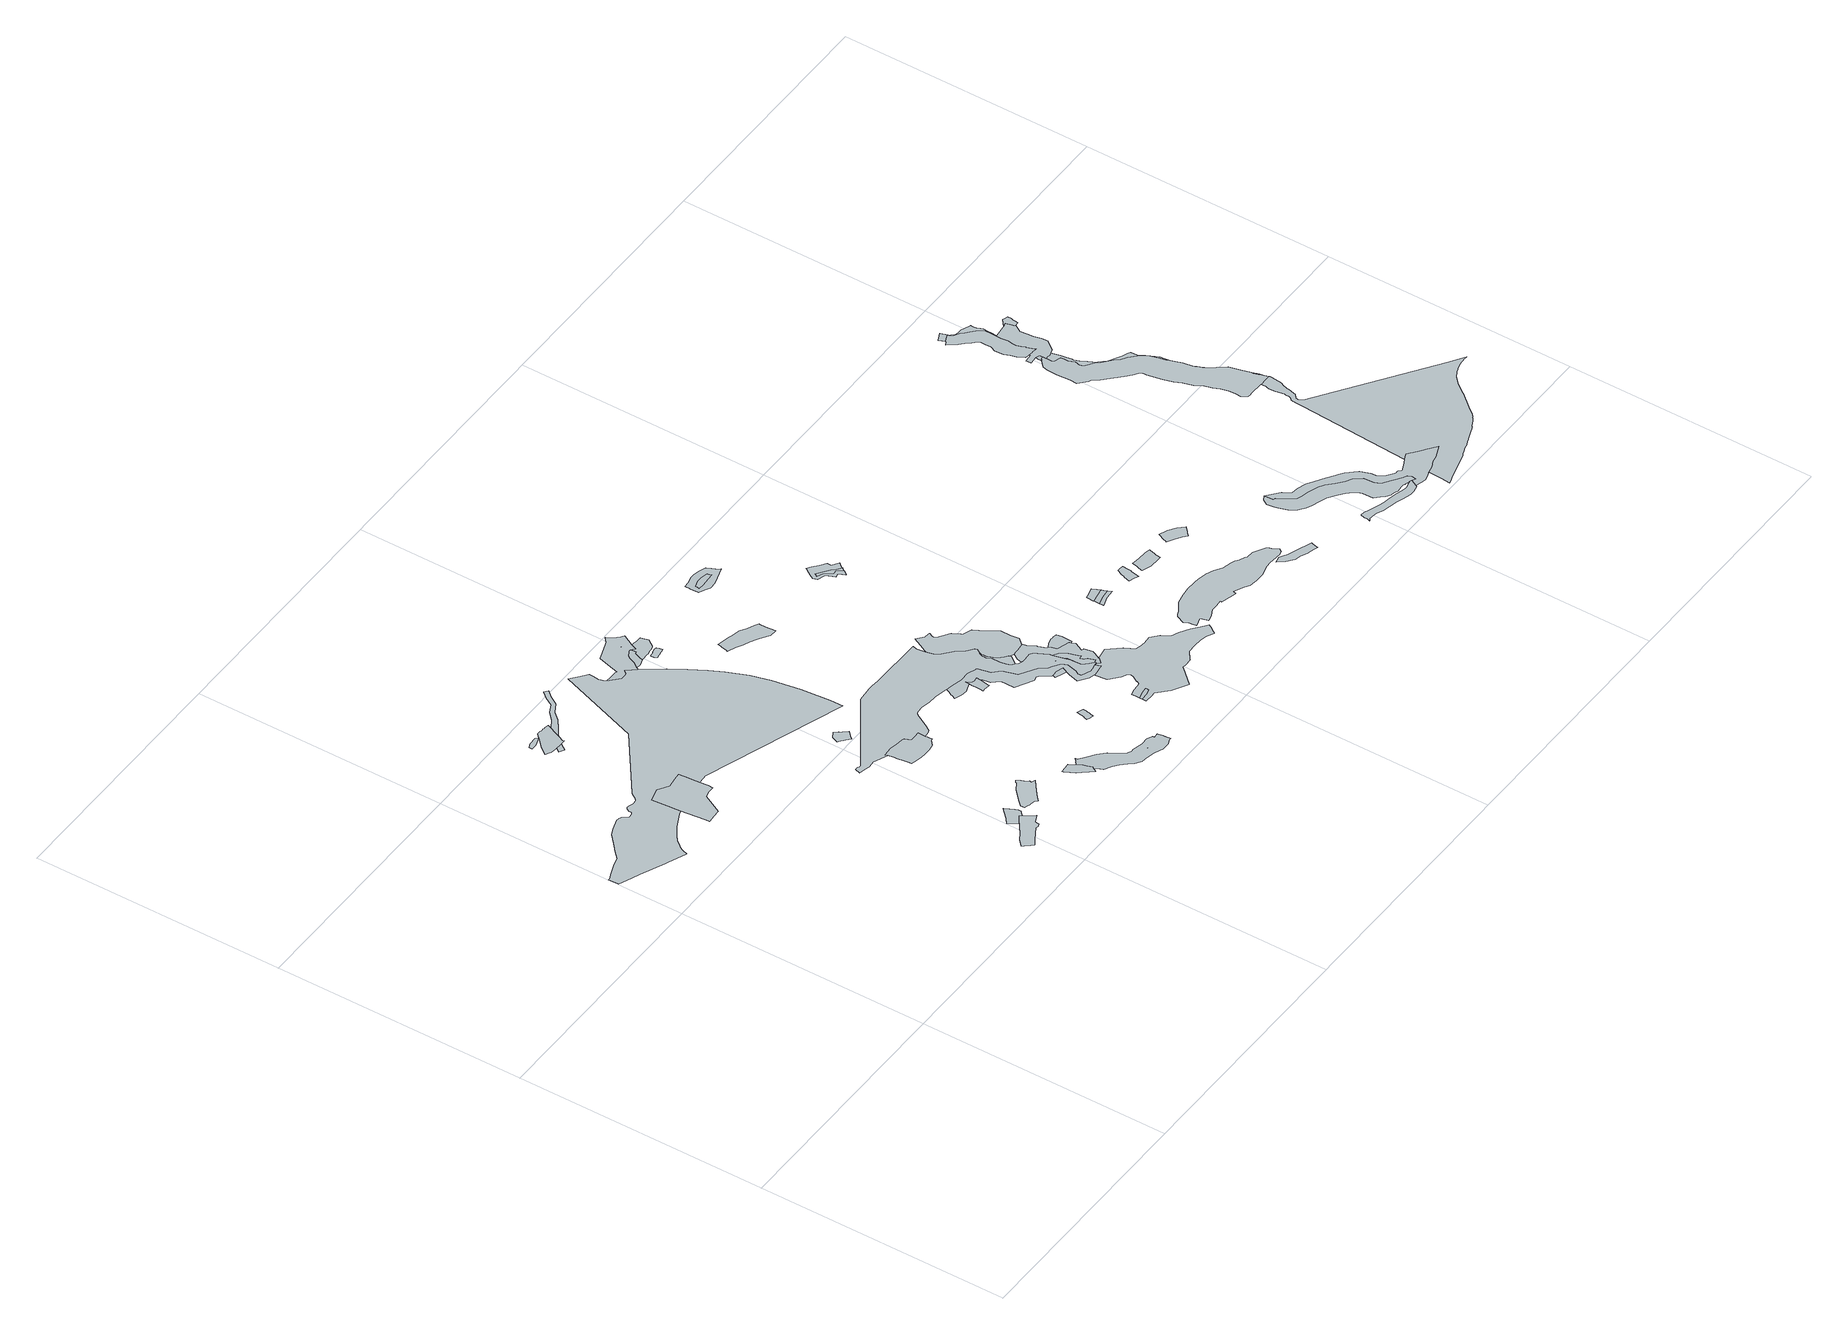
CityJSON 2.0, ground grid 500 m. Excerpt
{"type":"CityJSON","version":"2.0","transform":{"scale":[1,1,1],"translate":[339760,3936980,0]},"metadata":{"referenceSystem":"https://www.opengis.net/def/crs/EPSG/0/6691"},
"CityObjects":{
"object1":{"type":"GenericCityObject","attributes":{"prefecture":"14","disasterType":"1","areaType":"1","zoneNumber":"151-H24-43026","zoneName":"青山26","status":"0"},"geometry":[{"type":"MultiSurface","lod":"1","boundaries":[[[0,1,2,3,4,5,6,7,8,9,10,11,12,13,14,15,16,17,18,19]]]}]},
"object2":{"type":"GenericCityObject","attributes":{"prefecture":"14","disasterType":"1","areaType":"2","zoneNumber":"151-H24-43008","zoneName":"青山8","status":"0"},"geometry":[{"type":"MultiSurface","lod":"1","boundaries":[[[20,21,22,23,24,25,26,27]]]}]},
"object3":{"type":"GenericCityObject","attributes":{"prefecture":"14","disasterType":"1","areaType":"1","zoneNumber":"151-H24-43008","zoneName":"青山8","status":"0"},"geometry":[{"type":"MultiSurface","lod":"1","boundaries":[[[28,29,30,31,32,33,34,35,36,37,20,38,39,40,41,42,43,44,45,46,47,48,49,50,51]]]}]},
"object4":{"type":"GenericCityObject","attributes":{"prefecture":"14","disasterType":"2","areaType":"1","zoneNumber":82033,"zoneName":"石神沢","status":"0"},"geometry":[{"type":"MultiSurface","lod":"1","boundaries":[[[52,53,54,55,56,57,58,59,60,61,62,63,64,65,66,67,68,69,70,71,72,73,74,75,76,77,78,79,80,81,82,83,84,85,86,87,88,89,90,91,92,93,94,95,96,97,98,4,99,100,13,101,102,103,104,105,106,107,108,109,110,111,112,113,114,115,116,117,118,119,120,121]]]}]},
"object5":{"type":"GenericCityObject","attributes":{"prefecture":"14","disasterType":"1","areaType":"1","zoneNumber":"151-H24-43024","zoneName":"青山24","status":"0"},"geometry":[{"type":"MultiSurface","lod":"1","boundaries":[[[122,123,124,125,126,127,128,129,130,131,132,133,134,135,136,137,138,139,140,141,142,143,144,145,146,147]]]}]},
"object6":{"type":"GenericCityObject","attributes":{"prefecture":"14","disasterType":"2","areaType":"2","zoneNumber":82327,"zoneName":"石上沢左支1","status":"0"},"geometry":[{"type":"MultiSurface","lod":"1","boundaries":[[[148,28,149,150,151,152,153,154,155,156,157,158,159,160,161,30,162,163,46,164,165,49]]]}]},
"object7":{"type":"GenericCityObject","attributes":{"prefecture":"14","disasterType":"1","areaType":"1","zoneNumber":"151-H24-43024","zoneName":"青山24","status":"0"},"geometry":[{"type":"MultiSurface","lod":"1","boundaries":[[[128,166,167,168,169,170,171,172,173,174,175,176,177,178,132,179,180,181]]]}]},
"object8":{"type":"GenericCityObject","attributes":{"prefecture":"14","disasterType":"1","areaType":"1","zoneNumber":"151-H24-43024","zoneName":"青山24","status":"0"},"geometry":[{"type":"MultiSurface","lod":"1","boundaries":[[[182,183,184,185,186,187,188,189,190,191,192,193,194,195,196,197,198,199,200,201,202,203,204]]]}]},
"object9":{"type":"GenericCityObject","attributes":{"prefecture":"14","disasterType":"1","areaType":"1","zoneNumber":"151-H24-43025","zoneName":"青山25","status":"0"},"geometry":[{"type":"MultiSurface","lod":"1","boundaries":[[[205,206,207,208,209,210,211,212,213,214,215,216,217,218,219,220]]]}]},
"object10":{"type":"GenericCityObject","attributes":{"prefecture":"14","disasterType":"1","areaType":"2","zoneNumber":"151-H24-43025","zoneName":"青山25","status":"0"},"geometry":[{"type":"MultiSurface","lod":"1","boundaries":[[[207,208,221,217,218,222,206]]]}]},
"object11":{"type":"GenericCityObject","attributes":{"prefecture":"14","disasterType":"1","areaType":"1","zoneNumber":"151-H24-43025","zoneName":"青山25","status":"0"},"geometry":[{"type":"MultiSurface","lod":"1","boundaries":[[[223,224,225,226,227,228,229,230,231,232,233,234,235,236,237,238,239,240,241,242,243,244,245,246]]]}]},
"object12":{"type":"GenericCityObject","attributes":{"prefecture":"14","disasterType":"1","areaType":"1","zoneNumber":"151-H24-43019","zoneName":"青山19","status":"0"},"geometry":[{"type":"MultiSurface","lod":"1","boundaries":[[[247,248,249,250,251,252,253,254,255,256,257,258,259,260,261,262,263,264,265,266,267,268,269,270]]]}]},
"object13":{"type":"GenericCityObject","attributes":{"prefecture":"14","disasterType":"1","areaType":"2","zoneNumber":"151-H24-43019","zoneName":"青山19","status":"0"},"geometry":[{"type":"MultiSurface","lod":"1","boundaries":[[[271,272,273,274,275,276,277,250,251,252,253,278]]]}]},
"object14":{"type":"GenericCityObject","attributes":{"prefecture":"14","disasterType":"1","areaType":"1","zoneNumber":"151-H24-43009","zoneName":"青山9","status":"0"},"geometry":[{"type":"MultiSurface","lod":"1","boundaries":[[[279,280,281,282,283,284,285,286,287,288,289,290,291,292,293,52,294,295,296,297,298,299,300,301,113,302,303,304,305,306,307,308,309]]]}]},
"object15":{"type":"GenericCityObject","attributes":{"prefecture":"14","disasterType":"1","areaType":"1","zoneNumber":"151-H24-43009","zoneName":"青山9","status":"0"},"geometry":[{"type":"MultiSurface","lod":"1","boundaries":[[[310,311,312,313,314,315,307,316,317,318,319,320,321,322,323,117,324,325,326,327,114,302,328,329]]]}]},
"object16":{"type":"GenericCityObject","attributes":{"prefecture":"14","disasterType":"1","areaType":"1","zoneNumber":"151-H24-43019","zoneName":"青山19","status":"0"},"geometry":[{"type":"MultiSurface","lod":"1","boundaries":[[[330,331,332,333,334,335,336,337,338,339,340,341,264,275,342,343,278,344,257,345,346,347,348,349,350,351,352,353,354,355,356,357,358,359,360,361,362,363,364,365,366,367,368,369]]]}]},
"object17":{"type":"GenericCityObject","attributes":{"prefecture":"14","disasterType":"1","areaType":"2","zoneNumber":"151-H24-43019","zoneName":"青山19","status":"0"},"geometry":[{"type":"MultiSurface","lod":"1","boundaries":[[[370,371,372,373,358,359,374,375]],[[376,377,378,379,380,381,382,383,384,385,386,262,274,387,272,388,259,389,390,391,392,393,394,395,396,397,398]]]}]},
"object18":{"type":"GenericCityObject","attributes":{"prefecture":"14","disasterType":"1","areaType":"1","zoneNumber":"151-H24-43009","zoneName":"青山9","status":"0"},"geometry":[{"type":"MultiSurface","lod":"1","boundaries":[[[399,400,309,401,402,317,403,304,404,405,310,406,407,408,409,410,411,412,413,414,415]]]}]},
"object19":{"type":"GenericCityObject","attributes":{"prefecture":"14","disasterType":"1","areaType":"1","zoneNumber":"151-H24-43009","zoneName":"青山9","status":"0"},"geometry":[{"type":"MultiSurface","lod":"1","boundaries":[[[416,417,418,419,420,421,422,423,424,425,426,427,428,429,430]]]}]},
"object20":{"type":"GenericCityObject","attributes":{"prefecture":"14","disasterType":"2","areaType":"1","zoneNumber":82007,"zoneName":"大橋沢","status":"0"},"geometry":[{"type":"MultiSurface","lod":"1","boundaries":[[[431,432,433,434,435,436,437,438,439,440,441,442,443,444,445,446,447,448,449,450,451,227,452,453,454,241,455,456,457,458,459,460,461,462,463,464,465,466,467,468,469,470,471,472,473,474,475,476,477,478,479,480,481,482,483,484,485,486,487,488,489,490,491,492,493,494,495,496,497,498,499,500,501,502,503,504,505,506,507,508,509,510,511,512,513,514,515,516,517,518,519,520,521,522,523,524]]]}]},
"object21":{"type":"GenericCityObject","attributes":{"prefecture":"14","disasterType":"1","areaType":"1","zoneNumber":"151-H24-43012","zoneName":"青山12","status":"0"},"geometry":[{"type":"MultiSurface","lod":"1","boundaries":[[[525,526,527,528,529,530,531,532,533,534,535,536,537,538]]]}]},
"object22":{"type":"GenericCityObject","attributes":{"prefecture":"14","disasterType":"1","areaType":"1","zoneNumber":"151-H24-43010","zoneName":"青山10","status":"0"},"geometry":[{"type":"MultiSurface","lod":"1","boundaries":[[[539,540,541,542,543,544,545,546,547,548,549,550,551,552,553,554,555,556,557,558,559,560,561,562]]]}]},
"object23":{"type":"GenericCityObject","attributes":{"prefecture":"14","disasterType":"1","areaType":"1","zoneNumber":"151-H24-43025","zoneName":"青山25","status":"0"},"geometry":[{"type":"MultiSurface","lod":"1","boundaries":[[[563,564,565,566,567,568,569,570,571,572,573,574,575,576,577,578,579,580,581]]]}]},
"object24":{"type":"GenericCityObject","attributes":{"prefecture":"14","disasterType":"1","areaType":"1","zoneNumber":"151-H24-43025","zoneName":"青山25","status":"0"},"geometry":[{"type":"MultiSurface","lod":"1","boundaries":[[[582,583,584,465,585,586,587,588,589,590,591,564,592,593,578,594,595,596,597,598,599,600,601,602,603,604,605,606,607,608,609,610,611,612,613,614,615,616,617,618,619,620,492,621,622,623,624,625,626,498,627,628,629,630,631,500,632,633,634,501,635,636,637,638,639,640,641,642,643,644,645,646,647,648,649,650,651,652,653,514,654,655,656,657,658,659,660,661,662,663,664,665,666,667,668,669,523,670,671,672,673,674]]]}]},
"object25":{"type":"GenericCityObject","attributes":{"prefecture":"14","disasterType":"1","areaType":"2","zoneNumber":"151-H24-43012","zoneName":"青山12","status":"0"},"geometry":[{"type":"MultiSurface","lod":"1","boundaries":[[[675,676,677,678,679,680,681,682]]]}]},
"object26":{"type":"GenericCityObject","attributes":{"prefecture":"14","disasterType":"1","areaType":"1","zoneNumber":"151-H24-43025","zoneName":"青山25","status":"0"},"geometry":[{"type":"MultiSurface","lod":"1","boundaries":[[[609,607,683,481,684,685,686,687,688,478,689,690,691,692,693,694,695,696,697,698,604,699,700,701,702,703,704,612,705,706,707]]]}]},
"object27":{"type":"GenericCityObject","attributes":{"prefecture":"14","disasterType":"1","areaType":"1","zoneNumber":"151-H24-43025","zoneName":"青山25","status":"0"},"geometry":[{"type":"MultiSurface","lod":"1","boundaries":[[[708,709,710,711,712,713,714,715,716,717,718,719,720,721,722,723,724,725,726,727,728,582,729,730,731,732,733,734,735,736,737,738,739,740,741,742,743,520,663,744,660,745,746,655,747,748,749,750,751,752,753,754,755,756]]]}]},
"object28":{"type":"GenericCityObject","attributes":{"prefecture":"14","disasterType":"1","areaType":"1","zoneNumber":"151-H24-43025","zoneName":"青山25","status":"0"},"geometry":[{"type":"MultiSurface","lod":"1","boundaries":[[[491,757,758,759,760,621,761,762,496,763,764,765,766,767,768,769,770,771,772,773,774,503,775,776,777,644,778,779,780,781,782,477,783,689,784,785,479,685,786,787,788,789,790,791,792,793,794,795,796,797,798,799,489,490,800,801]]]}]},
"object29":{"type":"GenericCityObject","attributes":{"prefecture":"14","disasterType":"1","areaType":"1","zoneNumber":"151-H24-43025","zoneName":"青山25","status":"0"},"geometry":[{"type":"MultiSurface","lod":"1","boundaries":[[[802,803,804,805,753,806,807,808,748,809,810,811,812,511,813,650,814,815,816,817,644,818,688,686,819,685,786,787,820,821,789,790,822,823,824,792,825,826,827,828,623,761,493,829,830,831,832,833,834,835,836,837,838,839,840,841,842,843,844,845,846,847,848,849,850]]]}]},
"object30":{"type":"GenericCityObject","attributes":{"prefecture":"14","disasterType":"1","areaType":"2","zoneNumber":"151-H24-43010","zoneName":"青山10","status":"0"},"geometry":[{"type":"MultiSurface","lod":"1","boundaries":[[[851,852,853,854,855,856,857,858,859,860]]]}]},
"object31":{"type":"GenericCityObject","attributes":{"prefecture":"14","disasterType":"1","areaType":"1","zoneNumber":"151-H24-43010","zoneName":"青山10","status":"0"},"geometry":[{"type":"MultiSurface","lod":"1","boundaries":[[[861,862,863,864,865,866,867,868,869,870,871,872,873,874,875,876,877,878,879]]]}]},
"object32":{"type":"GenericCityObject","attributes":{"prefecture":"14","disasterType":"1","areaType":"1","zoneNumber":"151-H24-43025","zoneName":"青山25","status":"0"},"geometry":[{"type":"MultiSurface","lod":"1","boundaries":[[[880,881,882,883,884,885,850,886,887,888,773,889,772,890,891,892,893,845,894,895]]]}]},
"object33":{"type":"GenericCityObject","attributes":{"prefecture":"14","disasterType":"1","areaType":"1","zoneNumber":"151-H24-43012","zoneName":"青山12","status":"0"},"geometry":[{"type":"MultiSurface","lod":"1","boundaries":[[[833,896,897,829,620,898,899,616,900,901,902,903,904,905,906,907,908,909,910,911,680,681,682,912,913,914,915,916,917,918,919,920,921,922,923,924,925,926,927,928,929,930,931,932,933,934,935,936,937,938,939,940,941,942,943]]]}]},
"object34":{"type":"GenericCityObject","attributes":{"prefecture":"14","disasterType":"1","areaType":"2","zoneNumber":"151-H24-43010","zoneName":"青山10","status":"0"},"geometry":[{"type":"MultiSurface","lod":"1","boundaries":[[[944,945,946,947,948,949,950,951,952,953,954,955]]]}]},
"object35":{"type":"GenericCityObject","attributes":{"prefecture":"14","disasterType":"1","areaType":"1","zoneNumber":"151-H24-43010","zoneName":"青山10","status":"0"},"geometry":[{"type":"MultiSurface","lod":"1","boundaries":[[[955,956,957,958,959,960,961,962,963,964,965,966,967,968,969,970,971,972,953,954]]]}]},
"object36":{"type":"GenericCityObject","attributes":{"prefecture":"14","disasterType":"1","areaType":"2","zoneNumber":"151-H24-43011","zoneName":"青山11","status":"0"},"geometry":[{"type":"MultiSurface","lod":"1","boundaries":[[[973,974,975,976,977,978,979,980]]]}]},
"object37":{"type":"GenericCityObject","attributes":{"prefecture":"14","disasterType":"1","areaType":"1","zoneNumber":"151-H24-43011","zoneName":"青山11","status":"0"},"geometry":[{"type":"MultiSurface","lod":"1","boundaries":[[[981,980,973,974,982,983,984,985,986,987,988,989,990,976,977,978,991,992]]]}]},
"object38":{"type":"GenericCityObject","attributes":{"prefecture":"14","disasterType":"1","areaType":"1","zoneNumber":"151-H24-43011","zoneName":"青山11","status":"0"},"geometry":[{"type":"MultiSurface","lod":"1","boundaries":[[[993,994,995,996,997,998,999,1000,1001,1002,1003,1004,1005,1006,1007,1008]]]}]},
"object39":{"type":"GenericCityObject","attributes":{"prefecture":"14","disasterType":"1","areaType":"1","zoneNumber":"151-H24-43012","zoneName":"青山12","status":"0"},"geometry":[{"type":"MultiSurface","lod":"1","boundaries":[[[1009,1010,1011,1012,1013,1014,1015,1016,1017,1018,1019,1020,1021,1022,1023,1024,1025,1026,1027,1028,1029,1030,1031,1032,1033,1034,1035,1036,1037,1038,1039,1040,1041,1042,1043,1044,1045,1046,1047,1048,1049,1050,1051,1052,1053,1054,1055,1056,1057,1058,1059]]]}]},
"object40":{"type":"GenericCityObject","attributes":{"prefecture":"14","disasterType":"1","areaType":"1","zoneNumber":"151-H24-43011","zoneName":"青山11","status":"0"},"geometry":[{"type":"MultiSurface","lod":"1","boundaries":[[[1060,1061,1062,1063,1064,1065,1066,1067,1068,1069,1070,1071,1072,1073,1074,1075]]]}]},
"object41":{"type":"GenericCityObject","attributes":{"prefecture":"14","disasterType":"1","areaType":"1","zoneNumber":"151-H24-43011","zoneName":"青山11","status":"0"},"geometry":[{"type":"MultiSurface","lod":"1","boundaries":[[[1076,1077,1078,1079,1080,1081,1082,1083,1084,1085,1086,1087,1088,1089,1090,1091]]]}]},
"object42":{"type":"GenericCityObject","attributes":{"prefecture":"14","disasterType":"1","areaType":"2","zoneNumber":"151-H24-43013","zoneName":"青山13","status":"0"},"geometry":[{"type":"MultiSurface","lod":"1","boundaries":[[[1092,1093,1094,1095,1096,1097,1098,1099,1100,1101,1102,1103,1104,1105,1106,1107,1108,1109,1110,1111,1112,1113,1114,1115,1116,1117]],[[1118,1119,1120,1121,1122,1123,1124,1125,1126,1127,1128,1129,1130,1131,1132,1133]]]}]},
"object43":{"type":"GenericCityObject","attributes":{"prefecture":"14","disasterType":"1","areaType":"1","zoneNumber":"151-H24-43013","zoneName":"青山13","status":"0"},"geometry":[{"type":"MultiSurface","lod":"1","boundaries":[[[1134,1135,1136,1137,1138,1139,1140,1141,1142,1143,1144,1145,1146,1147,1148,1149,1150,1151,1152,1153,1154,1155,1156,1157,1158,1159,1160,1161,1162,1163,1164,1165,1166,1167,1168,1169,1170,1171,1172,1173,1174,1175,1176,1177,1178,1179,1180,1181,1182,1110,1109,1183,1184,1185]]]}]},
"object44":{"type":"GenericCityObject","attributes":{"prefecture":"14","disasterType":"1","areaType":"1","zoneNumber":"151-H24-43013","zoneName":"青山13","status":"0"},"geometry":[{"type":"MultiSurface","lod":"1","boundaries":[[[1186,1153,1187,1152,1151,1188,1189,1190,1191,1192,1193,1194,1195,1196,1197,1198,1199,1200,1201,1202,1203,1204,1205,1206,1207,1208,1209,1210,1211,1212,1213,1214,1215,1216,1217,1218,1219,1220,1179,1221,1222,1111,1223,1108,1224,1225,1226,1227,1228,1229,1230,1231,1232,1233,1234,1235,1236,1237,1238,1239,1240,1241,1242,1243,1244,1245,1246,1247,1248,1249,1250,1251,1252,1253,1254,1255,1256,1257,1258,1259,1260,1261]]]}]},
"object45":{"type":"GenericCityObject","attributes":{"prefecture":"14","disasterType":"1","areaType":"1","zoneNumber":"151-H24-43101","zoneName":"長竹1","status":"0"},"geometry":[{"type":"MultiSurface","lod":"1","boundaries":[[[1262,1263,1264,1265,1266,1267,1268,1269,1270,1271,1272,1273,1274,1275,1276,1277,1278,1279,1280,1281,1282,1283,1284,1285,1286,1287,1288,1289,1290,1291,1292,1293,1294,1295,1296,1297,1298,1299,1300,1301,1302,1303,1304,1305,1306,1307]]]}]},
"object46":{"type":"GenericCityObject","attributes":{"prefecture":"14","disasterType":"1","areaType":"1","zoneNumber":"151-H24-43101","zoneName":"長竹1","status":"0"},"geometry":[{"type":"MultiSurface","lod":"1","boundaries":[[[1308,1309,1310,1311,1312,1313,1314,1315,1316,1317,1318,1319,1270,1320,1321,1322,1323,1324,1325,1326,1327,1328,1329,1330,1331,1332,1333,1334,1335,1301,1336,1337,1338,1339,1340,1341,1342,1343,1344,1345,1346,1347,1348,1349,1350,1351,1352,1353,1354]]]}]},
"object47":{"type":"GenericCityObject","attributes":{"prefecture":"14","disasterType":"1","areaType":"1","zoneNumber":"151-H24-43102","zoneName":"長竹2","status":"0"},"geometry":[{"type":"MultiSurface","lod":"1","boundaries":[[[1355,1356,1357,1358,1359,1360,1361,1362,1363,1364,1365,1366,1367,1368,1369,1370,1371,1372,1373,1374,1375,1376,1377,1378,1379,1380,1381,1382,1383,1384,1385,1386,1387,1388,1389,1390,1391,1392,1393,1394,1395,1396,1397,1398,1399,1400,1401,1402,1403,1404,1405,1406,1348,1407,1346,1408,1409,1410,1411,1412,1413,1414,1415,1416,1417,1418,1419,1420,1421,1422,1423,1424,1425,1426,1427,1428,1429,1430,1431,1432,1433,1434,1435,1436,1437,1438,1439,1440]]]}]},
"object48":{"type":"GenericCityObject","attributes":{"prefecture":"14","disasterType":"1","areaType":"1","zoneNumber":"151-H24-43101","zoneName":"長竹1","status":"0"},"geometry":[{"type":"MultiSurface","lod":"1","boundaries":[[[1441,1442,1443,1444,1445,1446,1447,1448,1449,1316,1450,1451,1452,1313,1453,1454]]]}]},
"object49":{"type":"GenericCityObject","attributes":{"prefecture":"14","disasterType":"2","areaType":"1","zoneNumber":"82009-1","zoneName":"大堀沢-1","status":"0"},"geometry":[{"type":"MultiSurface","lod":"1","boundaries":[[[1455,1456,1457,1458,1459,1284,1460,1461,1462,1463,1464,1465,1466,1467,1468,1469,1470,1471,1472,1326,1473,1474,1475,1476,1334,1477,1478,1302,1479,1480,1341,1481,1409,1482,1483,1484,1485,1486,1487,1488,1489,1490,1491,1492,1493,1494,1495,1496,1497,1498,1499,1500,1501,1502,1503,1504,1505,1506,1507,1508,1509,1510,1511,1512,1513,1514,1515,1516,1517,1518,1519,1520,1521,1522,1523,1524,1525,1526,1527,1528,1529,1530,1531,1532,1533,1356,1534,1535,1536,1537,1538,1539,1540,1541,1542,1543,1544,1545,1546,1547,1548,1549,1241,1550,1229,1551,1552,1553,1554,1555,1556,1557,1558,1559,1560,1561,1562,1563,1564,1565,1566,1567,1568,1569,1570,1571,1572,1573,1574,1575,1576,1577,1578,1579,1580,1581,1582,1583,1584,1585,1586,1587,1588,1589,1590,1591,1592,1593,1594,1595,1596,1597,1598,1599,1600,1601,1602,1603,1604,1605,1606,1607,1608,1609,1610,1611,1612,1613,1614,1360,1362,1615,1367,1616,1617,1618,1619,1620,1621,1622,1623,1372,1374,1624,1625,1626,1627,1376,1379,1628,1629,1630,1631,1382,1632,1633,1634,1635,1636,1637,1638,1639,1640,1641,1642,1643,1644,1645,1646,1647,1648,1649,1650,1651,1652,1351,1653,1654,1655,1656,1306,1307,1657,1658,1264,1659,1660,1661,1662,1663,1664,1665,1319,1666,1667,1668,1669,1670,1671,1672,1673,1674,1675,1676,1677,1678,1679,1680]]]}]}
},
"vertices":[
[226,707,0],[211,703,0],[214,672,0],[215,654,0],[216,646,0],[221,600,0],[222,590,0],[236,591,0],[251,592,0],[271,630,0],[283,633,0],[295,633,0],[296,643,0],[294,659,0],[294,667,0],[292,690,0],[291,701,0],[276,699,0],[258,696,0],[237,710,0],
[233,952,0],[230,955,0],[229,956,0],[213,956,0],[204,952,0],[204,950,0],[204,946,0],[215,946,0],
[255,924,0],[260,937,0],[265,947,0],[269,956,0],[260,957,0],[259,957,0],[257,958,0],[251,958,0],[248,959,0],[241,959,0],[233,951,0],[218,936,0],[217,936,0],[205,919,0],[214,914,0],[215,914,0],[220,913,0],[224,912,0],[229,912,0],[231,912,0],[235,912,0],[242,911,0],[251,911,0],[251,915,0],
[418,935,0],[417,937,0],[413,949,0],[415,961,0],[415,969,0],[403,979,0],[386,993,0],[375,962,0],[328,829,0],[208,741,0],[203,736,0],[200,730,0],[194,725,0],[185,724,0],[177,727,0],[172,727,0],[169,725,0],[166,719,0],[166,714,0],[162,711,0],[155,711,0],[150,715,0],[146,721,0],[141,723,0],[135,724,0],[113,717,0],[101,712,0],[84,696,0],[68,683,0],[55,670,0],[36,664,0],[18,657,0],[5,652,0],[2,652,0],[3,632,0],[27,622,0],[43,615,0],[91,594,0],[95,592,0],[131,577,0],[135,588,0],[139,596,0],[144,601,0],[151,610,0],[160,617,0],[178,629,0],[207,643,0],[244,654,0],[277,658,0],[306,660,0],[313,660,0],[592,562,0],[591,588,0],[586,645,0],[577,701,0],[567,738,0],[550,779,0],[537,805,0],[520,836,0],[501,866,0],[485,888,0],[472,906,0],[468,911,0],[466,913,0],[466,914,0],[458,923,0],[457,924,0],[452,917,0],[446,916,0],[438,916,0],
[532,124,0],[547,131,0],[542,137,0],[540,140,0],[535,147,0],[533,149,0],[532,151,0],[529,155,0],[518,147,0],[515,145,0],[514,144,0],[510,141,0],[506,138,0],[495,130,0],[480,121,0],[468,110,0],[471,106,0],[475,102,0],[477,100,0],[479,97,0],[483,92,0],[493,98,0],[508,107,0],[520,115,0],[526,113,0],[531,116,0],
[244,914,0],[257,927,0],[273,938,0],[290,950,0],[303,965,0],[321,975,0],[332,993,0],[342,1004,0],[335,1010,0],[325,998,0],[315,981,0],[297,972,0],[283,958,0],[267,949,0],[250,936,0],[234,921,0],[223,904,0],[233,898,0],
[541,160,0],[542,165,0],[539,171,0],[538,173,0],[535,179,0],[534,181,0],[530,188,0],[515,173,0],[511,170,0],[502,163,0],[506,157,0],[507,155,0],[512,147,0],[515,142,0],[517,139,0],[529,148,0],
[600,167,0],[619,182,0],[612,185,0],[613,189,0],[608,196,0],[608,198,0],[606,201,0],[605,203,0],[601,210,0],[597,207,0],[596,205,0],[582,196,0],[570,185,0],[560,175,0],[552,167,0],[553,159,0],[560,157,0],[563,156,0],[566,156,0],[569,155,0],[576,153,0],[579,149,0],[586,156,0],
[544,517,0],[540,521,0],[537,526,0],[536,526,0],[533,531,0],[530,534,0],[527,539,0],[516,532,0],[511,520,0],[516,516,0],[519,514,0],[520,512,0],[523,510,0],[527,506,0],[531,503,0],[536,509,0],
[526,520,0],[531,515,0],
[577,429,0],[564,431,0],[549,434,0],[530,433,0],[531,427,0],[533,415,0],[533,411,0],[536,393,0],[537,383,0],[548,380,0],[559,378,0],[569,377,0],[582,377,0],[595,379,0],[604,387,0],[608,388,0],[608,389,0],[607,398,0],[607,402,0],[607,406,0],[607,416,0],[597,416,0],[586,416,0],[582,428,0],
[664,156,0],[665,154,0],[668,148,0],[670,143,0],[673,138,0],[675,134,0],[681,127,0],[689,117,0],[695,110,0],[696,108,0],[700,115,0],[703,119,0],[700,129,0],[698,136,0],[694,142,0],[693,143,0],[692,144,0],[691,145,0],[688,150,0],[686,153,0],[685,154,0],[685,156,0],[684,158,0],[682,158,0],
[696,133,0],[693,137,0],[692,140,0],[692,141,0],[689,144,0],[689,145,0],[687,143,0],[691,127,0],
[530,972,0],[522,979,0],[520,981,0],[514,988,0],[513,989,0],[511,992,0],[508,997,0],[508,998,0],[499,990,0],[482,984,0],[459,976,0],[451,949,0],[447,932,0],[445,934,0],[431,934,0],[412,936,0],[411,933,0],[408,927,0],[406,922,0],[403,913,0],[416,899,0],[429,886,0],[463,893,0],[474,910,0],[483,922,0],[488,934,0],[493,940,0],[505,946,0],[506,945,0],[513,938,0],[518,950,0],
[497,914,0],[500,923,0],[504,933,0],[508,934,0],[507,938,0],[506,944,0],[505,950,0],[505,952,0],[504,955,0],[503,962,0],[474,954,0],[467,934,0],[465,934,0],[462,928,0],[456,921,0],[456,913,0],[465,911,0],[466,911,0],[476,910,0],[484,910,0],
[763,90,0],[756,101,0],[746,118,0],[733,131,0],[719,141,0],[703,152,0],[704,153,0],[704,156,0],[699,151,0],[697,150,0],[693,147,0],[693,146,0],[686,141,0],[688,132,0],[696,120,0],[704,111,0],[708,100,0],[723,92,0],[732,84,0],[743,73,0],[751,64,0],[762,56,0],[775,54,0],[791,51,0],[808,43,0],[824,44,0],[833,48,0],[838,48,0],[837,53,0],[836,58,0],[836,63,0],[835,67,0],[834,73,0],[824,72,0],[825,76,0],[813,81,0],[799,81,0],[779,86,0],[773,85,0],[768,88,0],
[824,56,0],[824,52,0],[824,50,0],[831,53,0],[829,58,0],[824,58,0],[795,67,0],[779,70,0],[765,71,0],[759,75,0],[751,80,0],[743,92,0],[735,106,0],[724,119,0],[712,127,0],[699,139,0],[693,144,0],[691,140,0],[698,132,0],[707,118,0],[716,109,0],[728,98,0],[737,88,0],[747,77,0],[755,69,0],[763,63,0],[777,62,0],[793,59,0],[795,65,0],
[532,948,0],[528,948,0],[517,950,0],[513,951,0],[485,955,0],[489,928,0],[496,914,0],[513,914,0],[515,914,0],[523,916,0],[527,916,0],[532,917,0],[536,919,0],[545,933,0],[541,948,0],[539,947,0],[536,947,0],
[525,897,0],[527,897,0],[528,898,0],[531,898,0],[538,899,0],[537,906,0],[535,911,0],[530,911,0],[525,910,0],[524,910,0],[523,909,0],[513,907,0],[513,900,0],[516,895,0],[520,896,0],
[838,454,0],[835,456,0],[823,466,0],[814,479,0],[796,494,0],[789,503,0],[784,520,0],[782,537,0],[784,545,0],[678,547,0],[662,548,0],[653,548,0],[623,546,0],[483,452,0],[480,452,0],[477,454,0],[471,455,0],[467,444,0],[479,441,0],[489,439,0],[504,440,0],[593,397,0],[598,399,0],[605,402,0],[618,403,0],[623,405,0],[628,414,0],[645,443,0],[649,446,0],[653,447,0],[664,447,0],[682,444,0],[699,443,0],[719,439,0],[726,437,0],[740,435,0],[760,430,0],[780,430,0],[796,424,0],[798,424,0],[804,397,0],[818,384,0],[826,356,0],[839,348,0],[857,336,0],[868,322,0],[875,318,0],[878,316,0],[887,311,0],[888,311,0],[889,309,0],[894,298,0],[889,278,0],[885,271,0],[885,266,0],[886,264,0],[890,262,0],[896,260,0],[901,258,0],[903,257,0],[909,258,0],[918,260,0],[923,260,0],[925,261,0],[925,262,0],[924,263,0],[918,269,0],[908,279,0],[907,299,0],[907,301,0],[904,313,0],[898,334,0],[898,335,0],[898,339,0],[893,349,0],[888,358,0],[884,364,0],[881,367,0],[878,368,0],[873,368,0],[861,367,0],[858,367,0],[850,370,0],[845,375,0],[839,380,0],[836,388,0],[834,400,0],[834,416,0],[830,426,0],[830,429,0],[830,434,0],[833,441,0],[835,443,0],[839,449,0],
[813,200,0],[813,204,0],[814,207,0],[815,214,0],[809,216,0],[803,218,0],[801,211,0],[801,208,0],[800,203,0],[799,201,0],[797,194,0],[804,192,0],[811,190,0],[812,196,0],
[684,779,0],[684,787,0],[684,794,0],[683,794,0],[684,797,0],[677,802,0],[664,807,0],[650,816,0],[635,819,0],[629,821,0],[602,827,0],[601,821,0],[600,817,0],[599,814,0],[597,806,0],[596,804,0],[612,797,0],[625,791,0],[637,785,0],[649,779,0],[660,773,0],[671,765,0],[685,764,0],[685,771,0],
[760,420,0],[760,412,0],[759,407,0],[759,406,0],[759,393,0],[759,391,0],[758,383,0],[763,383,0],[767,382,0],[775,382,0],[775,383,0],[775,386,0],[775,388,0],[776,393,0],[778,400,0],[778,404,0],[779,410,0],[771,409,0],[765,411,0],
[756,469,0],[753,469,0],[727,441,0],[723,430,0],[719,423,0],[719,421,0],[715,413,0],[729,408,0],[740,406,0],[758,413,0],[770,408,0],[773,408,0],[779,404,0],[780,402,0],[783,384,0],[795,370,0],[795,343,0],[829,325,0],[838,326,0],[844,322,0],[846,320,0],[856,305,0],[858,305,0],[869,306,0],[882,301,0],[884,301,0],[885,301,0],[883,300,0],[882,299,0],[880,295,0],[878,290,0],[874,281,0],[869,262,0],[887,249,0],[898,246,0],[900,246,0],[923,249,0],[921,255,0],[919,258,0],[917,262,0],[917,264,0],[916,265,0],[914,271,0],[911,272,0],[909,275,0],[907,281,0],[906,285,0],[907,290,0],[907,294,0],[907,298,0],[907,303,0],[906,308,0],[905,311,0],[903,315,0],[902,317,0],[898,322,0],[893,325,0],[891,327,0],[889,330,0],[888,330,0],[885,331,0],[883,333,0],[882,334,0],[880,339,0],[879,345,0],[877,350,0],[876,353,0],[875,353,0],[869,353,0],[867,353,0],[858,355,0],[843,373,0],[857,391,0],[856,394,0],[856,395,0],[850,400,0],[846,404,0],[842,408,0],[840,410,0],[839,412,0],[837,416,0],[836,419,0],[836,420,0],[835,423,0],[833,429,0],[833,433,0],[833,437,0],[835,441,0],[832,457,0],[805,459,0],[783,462,0],[776,459,0],[771,470,0],
[907,145,0],[918,147,0],[919,151,0],[919,154,0],[906,152,0],[893,149,0],[893,147,0],[893,144,0],
[884,306,0],[891,310,0],[891,311,0],[890,318,0],[890,321,0],[888,320,0],[877,316,0],[874,314,0],[872,314,0],[864,311,0],[863,310,0],[858,308,0],[856,308,0],[855,307,0],[857,306,0],[858,306,0],[857,304,0],[855,299,0],[863,296,0],[864,295,0],[868,294,0],[870,293,0],[880,289,0],[883,289,0],[883,293,0],
[887,463,0],[875,485,0],[857,491,0],[856,495,0],[848,509,0],[826,525,0],[823,530,0],[824,532,0],[827,540,0],[826,540,0],[826,541,0],[816,542,0],[802,553,0],[799,548,0],[798,544,0],[787,523,0],[779,507,0],[778,504,0],[775,498,0],[753,475,0],[755,470,0],[767,462,0],[780,455,0],[774,440,0],[785,433,0],[786,433,0],[789,432,0],[792,432,0],[795,429,0],[796,428,0],[797,427,0],[799,425,0],[800,424,0],[809,418,0],[817,431,0],[830,430,0],[838,415,0],[846,398,0],[847,398,0],[864,390,0],[865,390,0],[871,391,0],[875,391,0],[883,392,0],[893,393,0],[893,394,0],[903,405,0],[901,422,0],[900,442,0],
[909,259,0],[911,261,0],[912,261,0],[913,261,0],[920,263,0],[922,263,0],[925,264,0],[931,265,0],[926,279,0],[919,285,0],[920,285,0],[917,290,0],[925,292,0],[923,297,0],[918,314,0],[912,323,0],[909,327,0],[907,329,0],[897,335,0],[891,338,0],[887,337,0],[881,333,0],[879,331,0],[876,329,0],[873,326,0],[874,322,0],[876,317,0],[878,315,0],[885,312,0],[892,310,0],[893,309,0],[894,308,0],[895,306,0],[895,302,0],[895,293,0],[894,287,0],[892,283,0],[887,272,0],[886,269,0],[886,267,0],[888,265,0],[891,263,0],[895,261,0],[905,257,0],[906,257,0],
[910,352,0],[903,368,0],[904,370,0],[896,382,0],[872,400,0],[868,395,0],[866,392,0],[863,387,0],[859,381,0],[857,379,0],[855,369,0],[866,366,0],[870,350,0],[872,350,0],[878,342,0],[881,336,0],[887,322,0],[893,314,0],[894,309,0],[895,308,0],[894,297,0],[893,292,0],[893,291,0],[896,282,0],[903,288,0],[905,281,0],[914,267,0],[924,259,0],[927,257,0],[929,254,0],[937,262,0],[937,263,0],[940,269,0],[941,271,0],[942,273,0],[943,276,0],[946,282,0],[943,298,0],[941,298,0],[936,300,0],[938,300,0],[946,317,0],[943,323,0],[943,324,0],[942,328,0],[919,335,0],[918,335,0],[915,346,0],[911,351,0],
[741,934,0],[740,939,0],[740,942,0],[727,945,0],[714,945,0],[702,941,0],[702,938,0],[702,933,0],[713,932,0],[728,933,0],
[741,922,0],[763,929,0],[762,929,0],[758,938,0],[755,944,0],[751,953,0],[739,957,0],[726,960,0],[715,960,0],[702,956,0],[692,956,0],[692,954,0],[692,946,0],[692,945,0],[692,938,0],[692,928,0],[703,923,0],[713,917,0],[727,918,0],
[946,357,0],[938,358,0],[936,358,0],[931,359,0],[923,356,0],[919,355,0],[908,351,0],[910,337,0],[914,338,0],[908,323,0],[920,323,0],[924,324,0],[933,324,0],[935,324,0],[947,326,0],[947,347,0],
[933,262,0],[931,261,0],[905,255,0],[897,253,0],[901,222,0],[920,205,0],[931,199,0],[933,193,0],[932,187,0],[927,180,0],[925,177,0],[926,176,0],[922,169,0],[905,168,0],[893,165,0],[893,155,0],[893,135,0],[909,135,0],[917,135,0],[939,115,0],[969,97,0],[998,129,0],[999,131,0],[1005,130,0],[1021,130,0],[1023,132,0],[1038,144,0],[1056,144,0],[1072,144,0],[1086,140,0],[1090,138,0],[1100,133,0],[1102,136,0],[1105,141,0],[1108,144,0],[1113,152,0],[1101,162,0],[1087,173,0],[1069,185,0],[1053,191,0],[1044,208,0],[1029,220,0],[1013,219,0],[1002,221,0],[992,224,0],[988,232,0],[982,243,0],[961,267,0],
[870,765,0],[867,770,0],[855,779,0],[843,788,0],[842,786,0],[839,782,0],[852,776,0],[862,762,0],[869,763,0],[878,752,0],[880,755,0],[882,757,0],
[883,760,0],[889,768,0],[876,777,0],[876,785,0],[865,793,0],[854,802,0],[846,808,0],[845,806,0],[840,799,0],[836,793,0],[831,785,0],[834,776,0],[849,771,0],[857,753,0],[864,755,0],[871,742,0],[876,749,0],
[1084,352,0],[1083,356,0],[1068,353,0],[1053,350,0],[1053,346,0],[1053,340,0],[1070,344,0],[1087,346,0],
[1090,338,0],[1081,359,0],[1080,363,0],[1078,367,0],[1076,372,0],[1064,368,0],[1053,366,0],[1053,360,0],[1052,356,0],[1053,352,0],[1053,331,0],[1072,337,0],
[1151,339,0],[1152,341,0],[1152,344,0],[1152,348,0],[1153,358,0],[1146,359,0],[1140,359,0],[1136,350,0],[1135,349,0],[1134,346,0],[1134,345,0],[1132,340,0],[1129,329,0],[1141,325,0],[1147,321,0],[1150,334,0],
[1217,228,0],[1200,232,0],[1188,233,0],[1168,234,0],[1151,232,0],[1131,228,0],[1113,215,0],[1112,215,0],[1105,212,0],[1101,210,0],[1094,193,0],[1098,186,0],[1098,179,0],[1099,176,0],[1100,169,0],[1117,175,0],[1122,159,0],[1134,162,0],[1147,169,0],[1159,169,0],[1174,170,0],[1173,167,0],[1203,159,0],[1205,159,0],[1206,165,0],[1227,155,0],[1235,149,0],[1252,147,0],[1270,147,0],[1291,152,0],[1303,153,0],[1311,152,0],[1329,151,0],[1336,153,0],[1337,154,0],[1340,158,0],[1336,165,0],[1335,167,0],[1333,171,0],[1332,175,0],[1329,180,0],[1329,179,0],[1324,182,0],[1307,192,0],[1293,193,0],[1289,196,0],[1279,200,0],[1272,205,0],[1264,208,0],[1246,212,0],[1232,222,0],
[1209,325,0],[1210,329,0],[1211,333,0],[1212,337,0],[1213,343,0],[1205,345,0],[1186,346,0],[1169,348,0],[1168,341,0],[1167,338,0],[1166,335,0],[1164,327,0],[1163,325,0],[1181,318,0],[1200,317,0],[1208,317,0],
[1287,314,0],[1289,316,0],[1290,317,0],[1297,323,0],[1286,334,0],[1272,345,0],[1255,351,0],[1253,346,0],[1251,342,0],[1250,339,0],[1247,331,0],[1246,330,0],[1259,324,0],[1272,315,0],[1280,308,0],[1283,311,0],
[1526,78,0],[1510,84,0],[1498,89,0],[1490,90,0],[1488,82,0],[1487,75,0],[1485,69,0],[1491,73,0],[1507,70,0],[1521,64,0],[1535,61,0],[1551,57,0],[1565,52,0],[1580,48,0],[1590,48,0],[1603,51,0],[1604,53,0],[1611,66,0],[1608,67,0],[1601,66,0],[1593,64,0],[1590,64,0],[1581,65,0],[1567,69,0],[1553,72,0],[1538,75,0],[1381,112,0],[1383,121,0],[1376,124,0],[1361,130,0],[1349,134,0],[1337,139,0],[1331,142,0],[1322,148,0],[1314,146,0],[1309,145,0],[1320,133,0],[1333,122,0],[1346,119,0],[1357,113,0],[1372,109,0],[1380,106,0],
[1616,79,0],[1609,82,0],[1592,94,0],[1575,106,0],[1570,118,0],[1569,138,0],[1557,152,0],[1545,159,0],[1532,171,0],[1518,183,0],[1508,190,0],[1488,197,0],[1472,201,0],[1462,205,0],[1453,217,0],[1442,236,0],[1437,237,0],[1437,238,0],[1437,245,0],[1437,255,0],[1428,250,0],[1421,240,0],[1423,225,0],[1425,218,0],[1430,201,0],[1440,188,0],[1452,178,0],[1463,173,0],[1478,168,0],[1493,163,0],[1507,153,0],[1510,151,0],[1520,143,0],[1530,133,0],[1533,127,0],[1536,118,0],[1537,97,0],[1546,88,0],[1552,81,0],[1560,75,0],[1567,74,0],[1576,71,0],[1581,71,0],[1585,72,0],[1595,72,0],[1596,71,0],[1599,70,0],[1604,68,0],[1606,68,0],[1615,64,0],[1618,63,0],[1619,72,0],
[1461,235,0],[1437,248,0],[1437,235,0],[1437,224,0],[1439,220,0],[1446,209,0],[1449,202,0],[1452,197,0],[1455,193,0],[1469,188,0],[1489,184,0],[1499,181,0],[1504,178,0],[1509,174,0],[1513,172,0],[1517,170,0],[1520,168,0],[1533,157,0],[1547,142,0],[1551,138,0],[1553,134,0],[1554,130,0],[1555,125,0],[1554,120,0],[1555,114,0],[1556,111,0],[1556,110,0],[1556,104,0],[1558,102,0],[1561,98,0],[1574,90,0],[1585,82,0],[1594,76,0],[1595,74,0],[1596,72,0],[1596,70,0],[1602,69,0],[1596,55,0],[1618,49,0],[1626,47,0],[1638,51,0],[1641,52,0],[1642,53,0],[1645,54,0],[1658,57,0],[1671,63,0],[1683,65,0],[1708,75,0],[1689,90,0],[1687,91,0],[1669,105,0],[1667,106,0],[1661,111,0],[1657,110,0],[1649,106,0],[1648,106,0],[1635,99,0],[1622,93,0],[1618,99,0],[1614,100,0],[1612,99,0],[1609,100,0],[1597,109,0],[1589,118,0],[1587,122,0],[1586,135,0],[1579,154,0],[1562,172,0],[1553,179,0],[1549,182,0],[1534,192,0],[1516,204,0],[1502,212,0],[1484,218,0],[1470,220,0],[1467,224,0],
[1526,790,0],[1520,805,0],[1521,806,0],[1518,814,0],[1515,822,0],[1516,829,0],[1517,839,0],[1516,854,0],[1516,862,0],[1516,866,0],[1516,877,0],[1516,886,0],[1508,899,0],[1500,907,0],[1490,915,0],[1487,919,0],[1485,920,0],[1477,924,0],[1473,929,0],[1471,935,0],[1464,931,0],[1463,931,0],[1457,928,0],[1456,927,0],[1449,923,0],[1462,906,0],[1470,898,0],[1478,889,0],[1486,881,0],[1488,876,0],[1488,867,0],[1488,855,0],[1484,845,0],[1485,827,0],[1489,815,0],[1492,805,0],[1497,797,0],[1499,791,0],[1507,790,0],[1509,790,0],[1510,790,0],[1516,789,0],[1517,789,0],[1526,788,0],[1527,788,0],[1526,789,0],
[1554,796,0],[1551,810,0],[1550,823,0],[1548,836,0],[1557,850,0],[1556,851,0],[1554,857,0],[1551,868,0],[1544,866,0],[1543,866,0],[1541,866,0],[1517,863,0],[1510,862,0],[1508,861,0],[1501,860,0],[1501,850,0],[1500,843,0],[1497,839,0],[1496,837,0],[1496,836,0],[1500,830,0],[1500,826,0],[1501,820,0],[1503,811,0],[1505,803,0],[1509,794,0],[1509,793,0],[1509,792,0],[1509,789,0],[1508,787,0],[1493,786,0],[1493,776,0],[1508,777,0],[1509,777,0],[1515,775,0],[1517,774,0],[1517,772,0],[1517,770,0],[1517,767,0],[1517,765,0],[1517,761,0],[1523,761,0],[1527,760,0],[1533,762,0],[1539,764,0],[1540,764,0],[1555,783,0],
[1640,418,0],[1668,417,0],[1669,417,0],[1670,417,0],[1682,417,0],[1692,417,0],[1693,417,0],[1690,426,0],[1689,429,0],[1688,431,0],[1684,444,0],[1684,446,0],[1684,448,0],[1679,467,0],[1673,488,0],[1661,504,0],[1654,513,0],[1653,514,0],[1650,518,0],[1649,521,0],[1646,529,0],[1642,537,0],[1642,538,0],[1641,539,0],[1641,541,0],[1638,559,0],[1634,573,0],[1631,581,0],[1630,583,0],[1629,585,0],[1627,594,0],[1626,600,0],[1621,616,0],[1610,633,0],[1597,645,0],[1587,652,0],[1579,661,0],[1565,673,0],[1557,681,0],[1554,684,0],[1537,696,0],[1536,699,0],[1536,701,0],[1535,703,0],[1537,714,0],[1532,726,0],[1533,735,0],[1532,741,0],[1518,745,0],[1517,746,0],[1517,747,0],[1517,750,0],[1517,764,0],[1513,767,0],[1508,763,0],[1507,763,0],[1496,753,0],[1494,743,0],[1493,732,0],[1493,722,0],[1494,709,0],[1495,696,0],[1494,682,0],[1509,667,0],[1515,665,0],[1523,653,0],[1536,641,0],[1546,632,0],[1554,624,0],[1565,614,0],[1574,608,0],[1578,603,0],[1579,594,0],[1581,581,0],[1584,564,0],[1590,545,0],[1596,531,0],[1602,512,0],[1611,496,0],[1615,481,0],[1620,468,0],[1623,454,0],[1625,441,0],[1624,429,0],[1630,418,0],[1636,418,0],
[1566,861,0],[1567,864,0],[1567,867,0],[1568,874,0],[1560,876,0],[1557,877,0],[1550,872,0],[1549,871,0],[1544,867,0],[1542,865,0],[1536,860,0],[1554,852,0],[1564,851,0],[1565,856,0],
[1477,926,0],[1475,929,0],[1474,930,0],[1468,948,0],[1451,940,0],[1461,921,0],[1462,920,0],[1477,906,0],[1479,903,0],[1488,893,0],[1490,891,0],[1496,885,0],[1497,885,0],[1498,880,0],[1499,877,0],[1501,858,0],[1499,850,0],[1496,839,0],[1495,835,0],[1498,823,0],[1500,818,0],[1507,797,0],[1510,792,0],[1510,791,0],[1510,788,0],[1509,781,0],[1508,772,0],[1507,755,0],[1507,747,0],[1507,739,0],[1507,722,0],[1507,721,0],[1507,717,0],[1506,702,0],[1505,697,0],[1505,681,0],[1506,681,0],[1509,680,0],[1519,676,0],[1520,675,0],[1532,658,0],[1543,652,0],[1552,647,0],[1557,643,0],[1567,634,0],[1583,621,0],[1584,620,0],[1586,619,0],[1589,616,0],[1589,615,0],[1594,609,0],[1596,606,0],[1599,594,0],[1600,593,0],[1600,591,0],[1602,583,0],[1602,582,0],[1604,573,0],[1610,557,0],[1611,555,0],[1611,554,0],[1616,535,0],[1617,532,0],[1618,532,0],[1624,516,0],[1624,515,0],[1634,501,0],[1636,498,0],[1643,486,0],[1644,484,0],[1646,481,0],[1647,480,0],[1656,464,0],[1658,459,0],[1661,448,0],[1667,429,0],[1667,428,0],[1667,426,0],[1668,421,0],[1669,414,0],[1669,412,0],[1669,410,0],[1667,399,0],[1667,394,0],[1667,386,0],[1671,370,0],[1670,367,0],[1670,360,0],[1668,355,0],[1665,352,0],[1664,351,0],[1663,347,0],[1663,346,0],[1663,343,0],[1662,325,0],[1646,61,0],[1644,26,0],[1642,9,0],[1647,10,0],[1654,12,0],[1672,17,0],[1701,25,0],[1703,26,0],[1711,28,0],[1715,30,0],[1721,32,0],[1730,36,0],[1734,37,0],[1738,38,0],[1745,41,0],[1751,43,0],[1755,45,0],[1770,51,0],[1773,52,0],[1781,55,0],[1783,57,0],[1789,60,0],[1793,62,0],[1800,67,0],[1800,68,0],[1803,69,0],[1807,72,0],[1812,78,0],[1813,80,0],[1820,88,0],[1828,98,0],[1834,105,0],[1838,110,0],[1841,113,0],[1847,122,0],[1850,125,0],[1860,138,0],[1868,145,0],[1869,146,0],[1871,148,0],[1881,154,0],[1886,156,0],[1887,156,0],[1890,158,0],[1892,158,0],[1898,160,0],[1904,161,0],[1906,162,0],[1911,162,0],[1916,162,0],[1920,162,0],[1923,162,0],[1893,182,0],[1708,312,0],[1676,334,0],[1672,343,0],[1673,348,0],[1680,354,0],[1684,370,0],[1684,371,0],[1687,382,0],[1690,390,0],[1693,411,0],[1693,413,0],[1693,415,0],[1688,434,0],[1682,453,0],[1678,466,0],[1675,476,0],[1672,487,0],[1667,495,0],[1667,496,0],[1656,510,0],[1655,511,0],[1649,522,0],[1647,525,0],[1646,526,0],[1644,534,0],[1641,542,0],[1639,550,0],[1637,561,0],[1631,580,0],[1630,590,0],[1629,600,0],[1618,623,0],[1611,636,0],[1611,643,0],[1610,648,0],[1608,650,0],[1606,651,0],[1596,655,0],[1588,659,0],[1571,668,0],[1559,681,0],[1558,681,0],[1550,698,0],[1549,700,0],[1544,710,0],[1540,720,0],[1540,723,0],[1538,733,0],[1537,745,0],[1534,759,0],[1533,765,0],[1531,772,0],[1528,784,0],[1527,787,0],[1526,791,0],[1522,803,0],[1519,812,0],[1516,821,0],[1516,823,0],[1517,833,0],[1518,838,0],[1518,841,0],[1517,858,0],[1518,877,0],[1518,880,0],[1519,892,0],[1518,894,0],[1517,897,0],[1514,903,0],[1514,907,0],[1513,909,0],[1513,910,0],[1513,911,0],[1514,915,0],[1513,915,0],[1496,922,0],[1486,922,0],[1479,925,0]
]}
